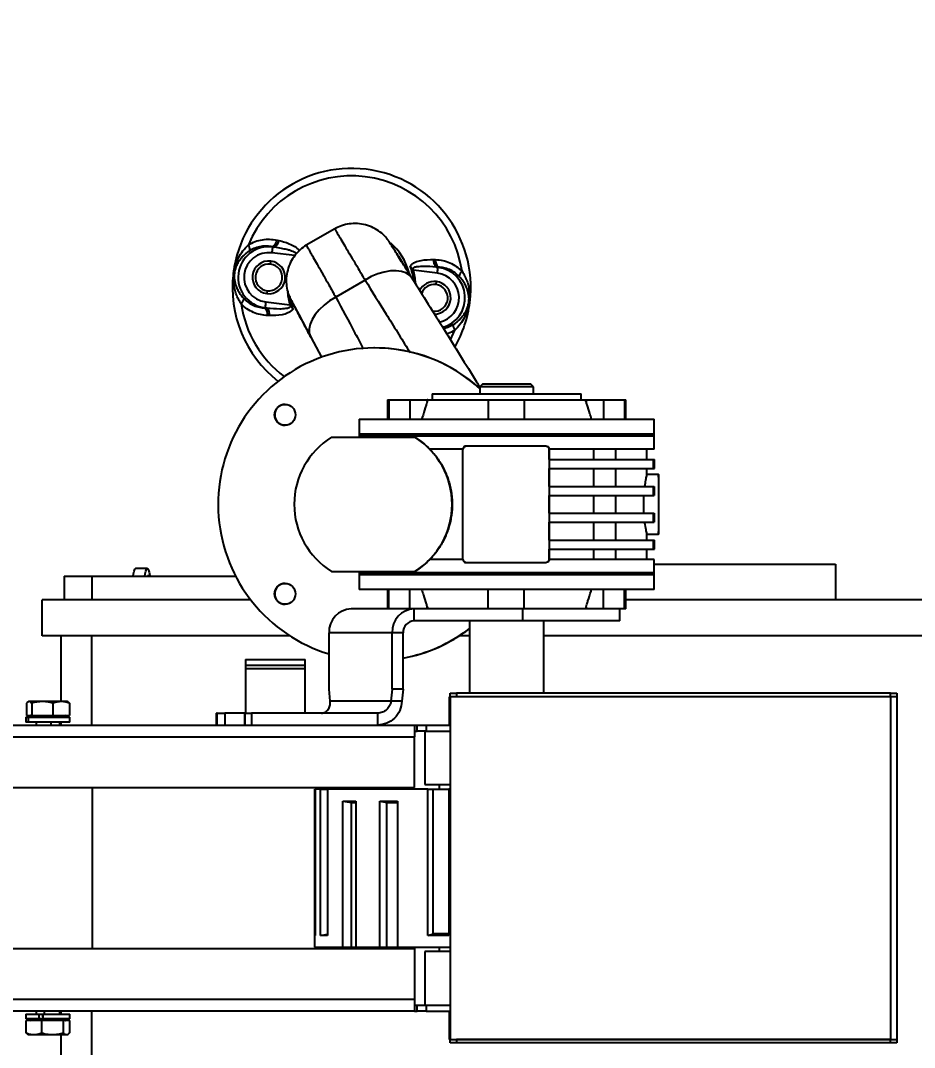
# Model space of a CAD drawing. Header units: millimetres. Extents: x 10 to 584, y 10 to 410.
# Drawn here: x 290.89 to 310.89, y 74.78 to 97.76 of the extents above; entities that cross this region are included whole.
import ezdxf

# ---------------------------------------------------------------- set-up
doc = ezdxf.new("R2010")
doc.units = ezdxf.units.MM
doc.layers.add('2', color=1, linetype='Continuous')
doc.styles.add('SLDTEXTSTYLE0', font='TXT', dxfattribs={"width": 0.7})
doc.dimstyles.new('SLDDIMSTYLE0', dxfattribs={"dimtxt": 3.5, "dimasz": 3.5, "dimexe": 0, "dimexo": 0.0625, "dimgap": 0.875, "dimtad": 1, "dimlfac": 15, "dimrnd": 1e-09, "dimzin": 12, "dimdsep": 46, "dimtxsty": 'SLDTEXTSTYLE0', "dimsah": 1, "dimcen": 0.09, "dimadec": 0, "dimazin": 3, "dimtfac": 1, "dimtofl": 0, "dimtmove": 0, "dimatfit": 3, "dimfxl": 0, "dimfrac": 2, "dimtolj": 1, "dimtzin": 12, "dimarcsym": 0})

# ---------------------------------------------------------------- blocks, each defined once
blk = doc.blocks.new('_D_4')
at = {"layer": '2', "color": 1}
for p, q in [((60.502, 83.127), (60.502, 126.127)), ((360.502, 85.627), (360.502, 126.127)), ((360.502, 125.127), (60.502, 125.127))]:
    blk.add_line(p, q, dxfattribs=at)
for points in [[(60.502, 125.127), (64.002, 124.588), (64.002, 125.665)], [(360.502, 125.127), (357.002, 125.665), (357.002, 124.588)]]:
    blk.add_solid(points, dxfattribs=at)
at = {"layer": '2', "color": 1, "insert": (204.071, 129.638), "char_height": 3.5, "attachment_point": 1, "style": 'SLDTEXTSTYLE0'}
blk.add_mtext('4500', dxfattribs=at)

msp = doc.modelspace()

# ---------------------------------------------------------------- linework, layer by layer
at = {"color": 7, "linetype": 'Continuous', "lineweight": 25}
for p, q in [((297.92074, 93.10186), (297.28158, 92.73092)), ((296.52916, 92.69643), (296.52872, 92.69286)), ((296.52872, 92.69286), (296.57517, 92.68714)), ((296.48151, 92.30967), (296.48966, 92.37583)), ((300.21799, 92.1061), (299.68012, 92.17236)), ((300.18759, 92.24215), (300.23404, 92.23643)), ((300.23448, 92.24), (300.23404, 92.23643)), ((298.59846, 91.95179), (297.94262, 91.57057)), ((296.40816, 91.71417), (296.40001, 91.648)), ((300.18684, 91.85323), (300.19499, 91.9194)), ((296.36051, 91.3274), (296.36095, 91.33097)), ((296.4074, 91.32525), (296.36095, 91.33097)), ((296.37701, 91.46129), (296.91487, 91.39504)), ((297.3816, 90.67665), (297.62286, 90.22461)), ((298.81404, 90.43332), (298.81114, 90.43332)), ((298.81694, 90.43332), (298.81404, 90.43332)), ((301.23516, 89.62665), (301.16849, 89.55999)), ((301.23516, 89.62665), (302.16245, 89.62665)), ((302.16245, 89.62665), (302.30183, 89.62665)), ((302.36849, 89.55999), (302.30183, 89.62665)), ((300.10183, 89.40665), (300.10183, 89.27332)), ((300.10183, 89.40665), (300.58486, 89.40665)), ((300.58486, 89.40665), (303.43516, 89.40665)), ((301.16849, 89.55999), (301.16849, 89.40665)), ((302.2117, 89.55999), (301.16849, 89.55999)), ((302.36849, 89.55999), (302.2117, 89.55999)), ((302.36849, 89.40665), (302.36849, 89.55999)), ((303.43516, 89.27332), (303.43516, 89.40665)), ((299.10183, 89.27332), (299.10183, 88.83998)), ((299.10183, 89.27332), (299.13028, 89.27332)), ((299.13028, 89.27332), (299.13028, 88.83998)), ((299.13028, 89.27332), (299.60011, 89.27332)), ((299.60011, 89.27332), (299.98871, 89.27332)), ((299.98871, 89.23071), (300.00424, 89.27332)), ((299.98871, 89.27332), (299.98871, 89.23071)), ((300.00424, 89.27332), (299.98871, 89.27332)), ((300.00424, 89.27332), (301.35703, 89.27332)), ((301.35703, 89.27332), (301.35703, 88.83998)), ((301.35703, 89.27332), (302.15702, 89.27332)), ((302.15702, 89.27332), (302.15702, 88.83998)), ((302.15702, 89.27332), (302.15906, 89.27332)), ((302.15906, 89.27332), (302.15906, 88.83998)), ((302.15906, 89.27332), (303.53187, 89.27332)), ((303.54741, 89.23071), (303.53187, 89.27332)), ((303.53187, 89.27332), (303.54741, 89.27332)), ((303.54741, 89.27332), (303.54741, 89.23071)), ((303.54741, 89.27332), (303.9334, 89.27332)), ((303.9334, 89.27332), (304.40322, 89.27332)), ((304.40322, 89.27332), (304.40322, 88.83998)), ((304.40322, 89.27332), (304.43516, 89.27332)), ((304.43516, 88.83998), (304.43516, 89.27332)), ((298.46849, 88.83998), (298.46849, 88.50665)), ((298.46849, 88.83998), (299.42491, 88.83998)), ((299.42491, 88.83998), (305.06849, 88.83998)), ((305.06849, 88.50665), (305.06849, 88.83998)), ((298.46849, 88.50665), (298.46849, 88.46665)), ((298.46849, 88.50665), (299.42491, 88.50665)), ((305.06849, 88.50665), (298.46849, 88.50665)), ((299.42491, 88.50665), (305.06849, 88.50665)), ((305.06849, 88.46665), (305.06849, 88.50665)), ((297.8462, 88.43332), (299.71285, 88.43332)), ((298.46849, 88.46665), (298.46849, 88.43332)), ((305.06849, 88.46665), (298.46849, 88.46665)), ((298.46849, 88.46665), (299.42491, 88.46665)), ((299.42491, 88.46665), (305.06849, 88.46665)), ((299.71723, 88.43332), (299.71285, 88.43332)), ((305.06849, 88.16665), (305.06849, 88.46665)), ((300.78811, 88.16665), (300.0478, 88.16665)), ((300.78806, 85.69998), (300.78806, 88.16665)), ((302.65467, 88.23332), (300.85469, 88.23332)), ((302.72142, 88.16665), (302.72137, 88.16665)), ((302.72137, 88.16665), (302.72137, 85.69998)), ((304.09177, 88.16665), (302.72142, 88.16665)), ((302.72218, 87.93332), (302.72218, 88.16665)), ((303.72213, 87.93332), (303.72213, 88.16665)), ((305.06849, 88.16665), (304.09177, 88.16665)), ((304.21016, 87.93332), (304.21016, 88.16665)), ((304.90183, 87.93332), (304.90183, 88.16665)), ((302.72207, 87.93332), (302.72207, 87.73332)), ((302.72207, 87.93332), (305.05729, 87.93332)), ((305.05729, 87.73332), (305.05729, 87.93332)), ((305.05729, 87.93332), (305.07963, 87.93332)), ((305.07963, 87.73332), (305.07963, 87.93332)), ((302.72207, 87.73332), (305.05729, 87.73332)), ((302.72218, 87.33332), (302.72218, 87.73332)), ((303.72213, 87.33332), (303.72213, 87.73332)), ((304.21016, 87.33332), (304.21016, 87.73332)), ((305.16846, 87.59999), (304.90128, 87.59999)), ((304.90183, 87.59939), (304.90183, 87.73332)), ((305.05729, 87.73332), (305.07963, 87.73332)), ((302.72207, 87.33332), (302.72207, 87.13332)), ((302.72207, 87.33332), (305.05729, 87.33332)), ((305.05729, 87.13332), (305.05729, 87.33332)), ((305.05729, 87.33332), (305.06614, 87.33332)), ((302.72207, 87.13332), (305.05729, 87.13332)), ((302.72218, 86.73332), (302.72218, 87.13332)), ((303.72213, 86.73332), (303.72213, 87.13332)), ((304.21016, 86.73332), (304.21016, 87.13332)), ((305.05729, 87.13332), (305.06569, 87.13332)), ((302.72207, 86.73332), (302.72207, 86.53332)), ((302.72207, 86.73332), (305.05729, 86.73332)), ((305.05729, 86.53332), (305.05729, 86.73332)), ((305.05729, 86.73332), (305.06569, 86.73332)), ((302.72207, 86.53332), (305.05729, 86.53332)), ((302.72218, 86.13332), (302.72218, 86.53332)), ((303.72213, 86.13332), (303.72213, 86.53332)), ((304.21016, 86.13332), (304.21016, 86.53332)), ((305.05729, 86.53332), (305.06614, 86.53332)), ((304.9001, 86.26665), (305.16846, 86.26665)), ((304.90183, 86.13332), (304.90183, 86.27387)), ((302.72207, 86.13332), (302.72207, 85.93332)), ((302.72207, 86.13332), (305.05729, 86.13332)), ((305.05729, 85.93332), (305.05729, 86.13332)), ((305.05729, 86.13332), (305.07963, 86.13332)), ((305.07963, 85.93332), (305.07963, 86.13332)), ((302.72207, 85.93332), (305.05729, 85.93332)), ((302.72218, 85.69998), (302.72218, 85.93332)), ((303.72213, 85.69998), (303.72213, 85.93332)), ((304.21016, 85.69998), (304.21016, 85.93332)), ((304.90183, 85.69998), (304.90183, 85.93332)), ((305.05729, 85.93332), (305.07963, 85.93332)), ((293.72707, 85.49808), (293.46403, 85.49808)), ((300.78811, 85.69998), (300.0478, 85.69998)), ((300.85469, 85.63332), (302.65467, 85.63332)), ((302.72137, 85.69998), (302.72142, 85.69998)), ((304.09177, 85.69998), (302.72142, 85.69998)), ((305.06849, 85.69998), (304.09177, 85.69998)), ((305.06849, 85.39998), (305.06849, 85.69998)), ((305.06849, 85.59332), (309.13083, 85.59332)), ((309.13083, 85.59332), (309.13083, 84.79332)), ((291.86326, 85.32665), (291.86326, 84.79332)), ((291.86326, 85.32665), (292.48591, 85.32665)), ((292.48591, 85.32665), (292.48591, 84.79332)), ((292.48591, 85.32665), (295.70173, 85.32665)), ((293.39003, 85.32665), (293.39827, 85.33141)), ((293.40791, 85.33141), (293.39827, 85.33141)), ((293.71883, 85.32665), (293.72707, 85.33141)), ((293.79283, 85.33141), (293.72707, 85.33141)), ((297.8462, 85.43332), (299.71285, 85.43332)), ((298.46849, 85.43332), (298.46849, 85.39998)), ((298.46849, 85.39998), (298.46849, 85.35998)), ((305.06849, 85.39998), (298.46849, 85.39998)), ((298.46849, 85.35998), (298.46849, 85.02665)), ((298.46849, 85.35998), (304.09177, 85.35998)), ((299.42491, 85.35998), (298.46849, 85.35998)), ((305.06849, 85.35998), (299.42491, 85.35998)), ((299.71723, 85.43332), (299.71285, 85.43332)), ((304.09177, 85.35998), (305.06849, 85.35998)), ((305.06849, 85.35998), (305.06849, 85.39998)), ((305.06849, 85.02665), (305.06849, 85.35998)), ((299.42491, 85.02665), (298.46849, 85.02665)), ((299.10183, 85.02665), (299.10183, 84.59332)), ((299.13028, 84.59332), (299.13028, 85.02665)), ((305.06849, 85.02665), (299.42491, 85.02665)), ((301.35703, 84.59332), (301.35703, 85.02665)), ((302.15702, 84.59332), (302.15702, 85.02665)), ((302.15906, 84.59332), (302.15906, 85.02665)), ((304.40322, 84.59332), (304.40322, 85.02665)), ((304.43516, 84.59332), (304.43516, 85.02665)), ((291.37083, 83.99332), (291.37083, 84.79332)), ((296.04162, 84.79332), (291.37083, 84.79332)), ((299.69749, 84.59332), (298.28628, 84.59332)), ((299.69749, 84.32665), (299.69749, 84.59332)), ((301.35703, 84.59332), (299.69749, 84.59332)), ((299.98871, 84.63593), (300.00424, 84.59332)), ((299.98871, 84.59332), (299.98871, 84.63593)), ((302.15702, 84.59332), (301.35703, 84.59332)), ((302.13254, 84.32665), (302.13254, 84.59332)), ((302.1576, 84.59332), (302.15702, 84.59332)), ((304.26828, 84.59332), (302.15906, 84.59332)), ((303.54741, 84.63593), (303.53187, 84.59332)), ((303.54741, 84.59332), (303.54741, 84.63593)), ((304.40322, 84.59332), (304.26828, 84.59332)), ((304.30183, 84.32665), (304.30183, 84.59332)), ((304.43516, 84.59332), (304.40322, 84.59332)), ((360.09062, 84.79332), (304.43516, 84.79332)), ((302.13254, 84.32665), (299.69749, 84.32665)), ((300.93516, 84.32665), (300.93516, 82.70665)), ((304.30183, 84.32665), (302.13254, 84.32665)), ((302.60183, 82.70665), (302.60183, 84.32665)), ((296.91211, 83.99332), (291.37083, 83.99332)), ((291.79247, 83.99332), (291.79247, 82.51999)), ((297.79266, 82.79329), (297.79266, 84.05998)), ((299.20387, 84.05998), (297.79266, 84.05998)), ((299.20387, 82.79329), (299.20387, 84.05998)), ((299.45068, 84.05998), (299.20387, 84.05998)), ((299.45068, 82.79329), (299.45068, 84.05998)), ((300.93516, 83.99332), (300.71598, 83.99332)), ((360.09062, 83.99332), (302.60183, 83.99332)), ((295.92516, 83.45998), (295.92516, 83.25998)), ((295.92516, 83.45998), (297.25849, 83.45998)), ((297.25849, 83.25998), (297.25849, 83.45998)), ((295.92516, 83.32665), (295.92516, 82.25999)), ((295.92759, 83.32665), (295.92516, 83.32665)), ((295.92516, 83.25998), (297.25849, 83.25998)), ((297.25849, 83.32665), (295.92759, 83.32665)), ((297.25849, 82.25999), (297.25849, 83.32665)), ((297.81782, 82.52665), (297.79266, 82.79329)), ((299.20387, 82.79329), (299.17871, 82.52665)), ((299.45068, 82.79329), (299.20387, 82.79329)), ((299.45068, 82.79329), (299.42552, 82.52665)), ((291.06849, 82.51999), (291.05618, 82.51288)), ((291.08046, 82.51999), (291.06849, 82.51999)), ((291.37875, 82.51999), (291.08046, 82.51999)), ((291.60298, 82.51999), (291.37875, 82.51999)), ((291.60298, 82.51999), (291.61863, 82.48128)), ((291.80011, 82.51999), (291.60298, 82.51999)), ((291.93516, 82.51999), (291.80011, 82.51999)), ((291.94747, 82.51288), (291.93516, 82.51999)), ((299.17871, 82.52665), (297.81782, 82.52665)), ((299.42552, 82.52665), (299.17871, 82.52665)), ((300.4893, 81.99332), (300.4893, 82.62665)), ((300.4893, 82.62665), (300.50183, 82.62665)), ((300.50183, 82.62665), (300.50183, 82.70665)), ((300.50183, 82.70665), (300.64849, 82.70665)), ((300.50183, 82.62665), (300.50183, 74.95998)), ((310.35516, 82.62665), (300.50183, 82.62665)), ((300.64849, 82.70665), (300.64849, 82.62665)), ((310.35516, 82.70665), (300.64849, 82.70665)), ((310.35516, 82.62665), (300.64849, 82.62665)), ((310.35516, 82.62665), (310.35516, 82.70665)), ((310.35516, 82.70665), (310.50182, 82.70665)), ((310.50182, 82.62665), (310.35516, 82.62665)), ((310.35516, 82.62665), (310.35516, 74.95998)), ((310.50182, 82.70665), (310.50182, 82.62665)), ((310.50182, 82.62665), (310.50182, 74.95998)), ((291.02206, 82.48128), (291.02206, 82.20665)), ((291.13887, 82.48128), (291.13887, 82.20665)), ((291.61863, 82.20665), (291.61863, 82.48128)), ((291.98159, 82.48128), (291.98159, 82.20665)), ((291.00849, 82.16665), (291.00849, 82.05998)), ((291.00849, 82.16665), (291.07016, 82.16665)), ((291.07016, 82.05998), (291.00849, 82.05998)), ((291.02206, 82.20665), (291.13887, 82.20665)), ((291.07016, 82.16665), (291.99516, 82.16665)), ((291.07016, 82.05998), (291.07016, 82.16665)), ((291.99516, 82.05998), (291.07016, 82.05998)), ((291.11416, 82.18665), (291.11416, 82.17332)), ((291.59232, 82.18665), (291.12487, 82.18665)), ((291.59232, 82.17332), (291.12487, 82.17332)), ((291.13887, 82.20665), (291.61863, 82.20665)), ((291.23516, 82.05998), (291.23516, 81.99332)), ((291.59232, 82.18665), (291.59232, 82.17332)), ((291.61863, 82.20665), (291.98159, 82.20665)), ((291.76849, 81.99332), (291.76849, 82.05998)), ((291.79247, 82.05998), (291.79247, 81.99332)), ((291.88949, 82.17332), (291.88949, 82.18665)), ((291.99516, 82.05998), (291.99516, 82.16665)), ((295.26805, 82.25999), (295.26805, 81.99332)), ((295.26805, 82.25999), (295.27798, 82.25999)), ((295.27798, 82.25999), (295.27798, 81.99332)), ((295.28901, 82.25999), (295.27798, 82.25999)), ((295.28901, 81.99332), (295.28901, 82.25999)), ((295.28901, 82.25999), (295.46291, 82.25999)), ((295.46291, 82.25999), (295.46291, 81.99332)), ((295.89756, 82.25999), (295.46291, 82.25999)), ((295.89756, 82.25999), (295.89756, 81.99332)), ((295.89756, 82.25999), (295.90749, 82.25999)), ((295.90749, 82.25999), (295.90749, 81.99332)), ((295.91853, 82.25999), (295.90749, 82.25999)), ((295.91853, 81.99332), (295.91853, 82.25999)), ((295.91853, 82.25999), (296.06109, 82.25999)), ((296.06109, 82.25999), (296.06109, 81.99332)), ((298.88159, 82.25999), (296.06109, 82.25999)), ((298.88159, 81.99332), (298.88159, 82.25999)), ((285.83516, 81.99332), (299.70183, 81.99332)), ((299.70183, 81.99332), (299.70183, 81.72665)), ((299.70183, 81.99332), (299.76849, 81.99332)), ((299.70183, 81.85998), (299.76849, 81.85998)), ((299.76849, 81.85998), (299.76849, 81.99332)), ((299.76849, 81.99332), (299.96849, 81.99332)), ((299.96849, 81.85998), (299.76849, 81.85998)), ((299.93516, 81.85998), (299.93516, 80.65998)), ((299.96849, 81.99332), (299.96849, 81.85998)), ((299.96849, 81.99332), (300.50183, 81.99332)), ((299.96849, 81.85998), (300.50183, 81.85998)), ((285.83516, 81.72665), (299.70183, 81.72665)), ((299.70183, 80.59332), (299.70183, 81.72665)), ((285.83516, 80.59332), (299.70183, 80.59332)), ((292.50183, 76.99332), (292.50183, 80.59332)), ((297.47362, 77.28876), (297.47362, 80.55999)), ((297.47362, 80.55999), (297.47868, 80.55999)), ((297.47868, 80.55999), (297.47868, 77.28795)), ((297.60254, 80.55999), (297.47868, 80.55999)), ((297.60254, 77.28795), (297.60254, 80.55999)), ((297.60254, 80.55999), (297.75646, 80.55999)), ((297.75646, 80.55999), (297.75646, 77.28795)), ((300.00394, 80.55999), (297.75646, 80.55999)), ((299.93516, 80.65998), (300.50183, 80.65998)), ((300.00394, 77.28795), (300.00394, 80.55999)), ((300.00394, 80.55999), (300.12367, 80.55999)), ((300.12367, 77.31963), (300.12367, 80.55999)), ((300.12367, 80.55999), (300.47661, 80.55999)), ((300.25735, 80.65998), (300.25735, 80.55999)), ((300.47661, 80.55999), (300.47661, 77.28795)), ((300.49247, 80.55999), (300.47661, 80.55999)), ((298.10162, 80.29332), (298.39072, 80.29332)), ((298.10162, 77.02665), (298.10162, 80.29332)), ((298.10162, 80.29332), (298.29387, 80.26164)), ((298.29387, 80.26164), (298.39072, 80.26164)), ((298.29387, 77.02665), (298.29387, 80.26164)), ((298.39072, 80.29332), (298.39072, 77.02665)), ((298.92652, 80.29332), (299.32511, 80.29332)), ((298.92652, 77.02665), (298.92652, 80.29332)), ((298.92652, 80.29332), (299.08976, 80.26164)), ((299.08976, 80.26164), (299.32511, 80.26164)), ((299.08976, 77.02665), (299.08976, 80.26164)), ((299.32511, 80.29332), (299.32511, 77.02665)), ((297.47868, 77.28956), (297.46849, 77.28795)), ((297.46849, 77.28795), (297.46849, 77.02665)), ((297.47868, 77.28795), (297.46849, 77.28795)), ((297.60254, 77.28795), (297.75646, 77.31183)), ((297.75646, 77.28795), (297.60254, 77.28795)), ((300.00394, 77.28795), (300.12367, 77.31963)), ((300.47661, 77.28795), (300.00394, 77.28795)), ((300.47661, 77.31963), (300.12367, 77.31963)), ((285.83516, 76.99332), (299.70183, 76.99332)), ((297.46849, 77.02665), (298.10162, 77.02665)), ((298.10162, 77.02665), (298.29387, 77.02665)), ((298.29387, 77.02665), (298.39072, 77.02665)), ((298.39072, 77.02665), (298.92652, 77.02665)), ((298.92652, 77.02665), (299.08976, 77.02665)), ((299.05341, 77.02665), (299.06643, 77.02665)), ((299.08976, 77.02665), (299.32511, 77.02665)), ((299.32511, 77.02665), (300.50183, 77.02665)), ((299.70183, 76.99332), (299.70183, 75.85998)), ((300.25735, 77.02665), (300.25735, 76.92665)), ((299.93516, 76.92665), (299.93516, 75.72665)), ((300.50183, 76.92665), (299.93516, 76.92665)), ((285.83516, 75.85998), (299.70183, 75.85998)), ((299.70183, 75.85998), (299.70183, 75.59332)), ((299.70183, 75.72665), (299.76849, 75.72665)), ((299.76849, 75.59332), (299.76849, 75.72665)), ((299.76849, 75.72665), (299.96849, 75.72665)), ((299.96849, 75.72665), (299.96849, 75.59332)), ((299.96849, 75.72665), (300.50183, 75.72665)), ((299.70183, 75.59332), (285.83516, 75.59332)), ((291.00849, 75.52665), (291.00849, 75.41998)), ((291.00849, 75.52665), (291.30755, 75.52665)), ((291.30755, 75.41998), (291.00849, 75.41998)), ((291.0154, 75.10535), (291.0154, 75.37998)), ((291.3602, 75.37998), (291.0154, 75.37998)), ((291.11416, 75.41332), (291.11416, 75.39998)), ((291.23516, 75.59332), (291.23516, 75.52665)), ((291.30755, 75.41998), (291.30755, 75.52665)), ((291.30755, 75.52665), (291.36735, 75.52665)), ((291.34286, 75.41998), (291.30755, 75.41998)), ((291.34286, 75.41998), (291.39399, 75.41998)), ((291.3602, 75.37998), (291.3602, 75.10535)), ((291.84663, 75.37998), (291.3602, 75.37998)), ((291.3779, 75.49332), (291.3779, 75.45332)), ((291.3886, 75.52665), (291.3886, 75.41998)), ((291.3886, 75.52665), (291.99516, 75.52665)), ((291.99516, 75.41998), (291.3886, 75.41998)), ((291.3921, 75.41332), (291.87364, 75.41332)), ((291.3921, 75.39998), (291.3921, 75.41332)), ((291.3921, 75.39998), (291.87364, 75.39998)), ((291.76849, 75.52665), (291.76849, 75.59332)), ((291.79247, 75.59332), (291.79247, 75.52665)), ((291.84663, 75.10535), (291.84663, 75.37998)), ((291.98825, 75.37998), (291.84663, 75.37998)), ((291.88949, 75.39998), (291.88949, 75.41332)), ((291.98825, 75.10535), (291.98825, 75.37998)), ((291.99516, 75.41998), (291.99516, 75.52665)), ((299.70183, 75.59332), (299.76849, 75.59332)), ((299.96849, 75.59332), (299.76849, 75.59332)), ((299.96849, 75.59332), (300.50183, 75.59332)), ((300.4893, 74.95998), (300.4893, 75.59332)), ((291.05002, 75.07732), (291.06849, 75.06665)), ((291.06849, 75.06665), (291.1878, 75.06665)), ((291.1878, 75.06665), (291.37918, 75.06665)), ((291.37918, 75.06665), (291.3602, 75.10535)), ((291.37918, 75.06665), (291.60341, 75.06665)), ((291.60341, 75.06665), (291.91744, 75.06665)), ((291.79247, 75.06665), (291.79247, 73.59332)), ((291.91744, 75.06665), (291.93516, 75.06665)), ((291.93516, 75.06665), (291.95363, 75.07732)), ((300.50183, 74.95998), (300.4893, 74.95998)), ((300.50183, 74.87999), (300.50183, 74.95998)), ((300.50183, 74.95998), (310.35516, 74.95998)), ((300.64849, 74.95998), (300.64849, 74.87999)), ((310.35516, 74.95998), (300.64849, 74.95998)), ((310.35516, 74.87999), (310.35516, 74.95998)), ((310.35516, 74.95998), (310.50182, 74.95998)), ((310.50182, 74.95998), (310.50182, 74.87999)), ((300.64849, 74.87999), (300.50183, 74.87999)), ((310.35516, 74.87999), (300.64849, 74.87999)), ((310.50182, 74.87999), (310.35516, 74.87999))]:
    msp.add_line(p, q, dxfattribs=at)
at = {"color": 59, "linetype": 'Continuous', "lineweight": 25}
for p, q in [((299.16324, 92.78869), (299.13777, 92.81009)), ((297.02581, 92.49933), (296.51266, 92.56254)), ((300.50856, 90.61765), (300.6074, 90.82828)), ((299.60011, 89.27332), (299.60011, 88.83998)), ((303.9334, 89.27332), (303.9334, 88.83998)), ((299.60011, 84.59332), (299.60011, 85.02665)), ((303.9334, 84.59332), (303.9334, 85.02665)), ((292.47495, 83.99332), (292.47495, 81.99332)), ((291.12487, 82.18665), (291.11416, 82.18665)), ((291.12487, 82.17332), (291.11416, 82.17332)), ((291.56407, 82.05998), (291.56407, 81.99332)), ((291.88949, 82.18665), (291.59232, 82.18665)), ((291.88949, 82.17332), (291.59232, 82.17332)), ((291.11416, 75.41332), (291.3921, 75.41332)), ((291.11416, 75.39998), (291.3921, 75.39998)), ((291.37545, 75.44665), (291.3886, 75.44665)), ((291.42635, 75.52665), (291.42635, 75.59332)), ((291.87364, 75.41332), (291.88949, 75.41332)), ((291.87364, 75.39998), (291.88949, 75.39998)), ((292.47495, 75.59332), (292.47495, 73.59332))]:
    msp.add_line(p, q, dxfattribs=at)
at = {"color": 7, "linetype": 'Continuous', "lineweight": 25, "flags": 128}
for points in [[(296.52872, 92.69286), (296.52798, 92.68689), (296.52678, 92.67715), (296.52515, 92.66392), (296.52314, 92.64761), (296.52081, 92.62871), (296.51824, 92.6078), (296.51549, 92.58552), (296.51266, 92.56254)], [(299.65316, 91.99062), (299.59382, 92.05972), (299.51274, 92.11214), (299.41232, 92.14632), (299.29555, 92.16124), (299.16587, 92.15647), (299.02715, 92.13214), (298.8835, 92.08897), (298.73918, 92.02826), (298.59846, 91.95179)], [(300.21799, 92.1061), (300.22082, 92.12908), (300.22357, 92.15136), (300.22614, 92.17227), (300.22847, 92.19117), (300.23048, 92.20748), (300.23211, 92.22071), (300.23331, 92.23046), (300.23404, 92.23643)], [(297.94262, 91.57057), (297.80604, 91.48694), (297.68129, 91.39231), (297.57208, 91.28949), (297.48165, 91.18153), (297.41267, 91.07162), (297.3672, 90.96303), (297.34658, 90.85899), (297.35143, 90.76258), (297.3816, 90.67665)], [(296.37701, 91.46129), (296.37418, 91.43831), (296.37143, 91.41603), (296.36886, 91.39512), (296.36653, 91.37623), (296.36452, 91.35992), (296.36289, 91.34669), (296.36169, 91.33694), (296.36095, 91.33097)], [(305.16556, 86.93332), (305.16561, 86.80715), (305.16577, 86.68554), (305.16602, 86.57289), (305.16636, 86.47326), (305.16678, 86.39027), (305.16725, 86.3269), (305.16778, 86.28545), (305.16832, 86.2674), (305.16887, 86.27344), (305.16941, 86.30332), (305.16991, 86.35597), (305.17036, 86.42949), (305.17074, 86.52121), (305.17104, 86.62783), (305.17124, 86.7455), (305.17135, 86.86995), (305.17135, 86.99669), (305.17124, 87.12114), (305.17104, 87.2388), (305.17074, 87.34542), (305.17036, 87.43715), (305.16991, 87.51067), (305.16941, 87.56332), (305.16887, 87.5932), (305.16832, 87.59923), (305.16778, 87.58119), (305.16725, 87.53974), (305.16678, 87.47637), (305.16636, 87.39337), (305.16602, 87.29375), (305.16577, 87.18109), (305.16561, 87.05949), (305.16556, 86.93332)], [(293.4073, 85.32665), (293.41517, 85.37994), (293.42843, 85.44002), (293.44361, 85.47987), (293.45989, 85.49734), (293.46403, 85.49808)], [(293.67035, 85.32665), (293.67821, 85.37994), (293.69147, 85.44002), (293.70665, 85.47987), (293.72293, 85.49734), (293.73944, 85.49149), (293.75527, 85.46263), (293.76959, 85.41233), (293.78161, 85.34328), (293.7838, 85.32665)], [(293.78459, 85.32665), (293.79611, 85.33066), (293.80107, 85.32665)]]:
    msp.add_lwpolyline(points, dxfattribs=at)
at = {"color": 7, "linetype": 'Continuous', "lineweight": 25}
for centre in [(296.8077, 88.93679), (296.8077, 84.92985)]:
    msp.add_circle(centre, 0.23333, dxfattribs=at)
for centre, radius, start, end in [((298.2975, 91.7837), 2.66667, 352.977451, 172.977451), ((298.2975, 91.7837), 2.49969, 8.425948, 157.528954), ((296.4171, 92.87304), 0.20916, 302.39526, 352.734788), ((296.44484, 92.01192), 0.68609, 82.977451, 262.977451), ((295.81201, 92.62166), 0.21126, 356.955339, 33.780385), ((296.46313, 92.86332), 0.20878, 302.453627, 352.67735), ((296.44484, 92.01192), 0.55479, 82.977451, 262.977451), ((300.33903, 92.38587), 0.20878, 173.277661, 223.501432), ((300.38605, 92.38413), 0.20916, 173.221128, 223.560145), ((296.44484, 92.01192), 0.36667, 82.977451, 262.977451), ((296.44484, 92.01192), 0.3, 82.977451, 262.977451), ((296.44484, 92.01192), 0.36667, 262.977451, 82.977451), ((296.44484, 92.01192), 0.3, 262.977451, 82.977451), ((298.2975, 91.7837), 1.39907, 6.473943, 20.215446), ((298.2975, 91.7837), 2.66667, 172.977451, 231.851195), ((295.24514, 88.7932), 3.34124, 82.913486, 83.025945), ((300.91204, 91.99342), 0.21125, 132.174057, 169.000405), ((300.15016, 91.55548), 0.36667, 82.977451, 154.067259), ((300.15016, 91.55548), 0.3, 82.977451, 162.658384), ((300.15016, 91.55548), 0.3, 262.977451, 82.977451), ((300.15016, 91.55548), 0.36667, 269.913236, 82.977451), ((295.68296, 91.57397), 0.21125, 312.173597, 349.000865), ((298.2975, 91.7837), 1.39907, 188.284734, 200.215446), ((296.20897, 91.18327), 0.20914, 353.218721, 43.562552), ((296.25596, 91.18153), 0.20878, 353.277473, 43.500809), ((298.2975, 91.7837), 2.66667, 330.226598, 352.977451), ((300.76864, 90.05425), 1.41436, 82.871348, 83.136999), ((300.78299, 90.94574), 0.21126, 176.955447, 213.780277), ((298.81114, 86.93331), 3.49999, 47.659899, 253.082451), ((298.81405, 86.93339), 3.49993, 47.723236, 90.000071), ((298.81695, 86.93338), 3.49993, 47.787408, 90.000069), ((296.81059, 88.93679), 0.23333, 90.00035, 269.99965), ((298.77955, 86.93332), 1.76668, 121.891228, 238.108772), ((298.7795, 86.93332), 1.76667, 301.89118, 58.10882), ((300.85473, 88.16665), 0.06667, 115.36812, 179.999505), ((300.85472, 88.16663), 0.06669, 90.001623, 115.357152), ((302.6547, 88.16665), 0.06667, 0.002105, 64.631619), ((411.16365, 86.99723), 106.09804, 179.818501, 179.9265074), ((411.16365, 86.86941), 106.09804, 180.0734926, 180.181499), ((300.85473, 85.69999), 0.06667, 180.000495, 244.63188), ((300.85471, 85.69994), 0.06662, 244.629259, 270.011966), ((302.6547, 85.69999), 0.06667, 295.368381, 359.997895), ((296.81059, 84.92985), 0.23333, 90.00033, 269.99967), ((298.30694, 84.0791), 0.51463, 92.300425, 182.12899), ((299.71814, 84.0791), 0.51463, 92.300425, 182.12899), ((299.70781, 84.06955), 0.25731, 92.299384, 182.130146), ((298.81114, 86.93326), 3.49994, 280.528632, 307.363669), ((298.81409, 86.93316), 3.49983, 280.479962, 307.304432), ((298.81406, 86.93321), 3.49989, 280.48018, 307.304214), ((298.81696, 86.93323), 3.49991, 280.431964, 307.244432), ((291.09416, 82.18665), 0.02, 0, 90), ((291.10514, 82.18693), 0.01973, 359.207685, 89.189347), ((291.12083, 82.17332), 0.00667, 180, 270), ((291.13145, 82.17323), 0.00658, 179.22143, 269.164224), ((291.88283, 82.17332), 0.00667, 270, 0), ((291.90949, 82.18665), 0.02, 90, 180), ((291.09416, 75.39998), 0.02, 270, 0), ((291.12083, 75.41332), 0.00667, 90, 180), ((291.86711, 75.41345), 0.00653, 358.811457, 88.821988), ((291.89324, 75.39958), 0.0196, 178.82846, 268.782232), ((291.88283, 75.41332), 0.00667, 0, 90), ((291.90949, 75.39998), 0.02, 180, 270)]:
    msp.add_arc(centre, radius, start, end, dxfattribs=at)
at = {"color": 59, "linetype": 'Continuous', "lineweight": 25}
for centre, radius, start, end in [((298.2975, 91.7837), 1.32647, 15.331199, 48.64739), ((298.2975, 91.7837), 1.43621, 3.775902, 15.700938), ((300.15016, 91.55548), 0.68609, 285.370879, 82.977451), ((300.15016, 91.55548), 0.55479, 281.342694, 82.977451), ((298.2975, 91.7837), 1.43621, 184.122751, 195.700938), ((298.2975, 91.7837), 2.49969, 188.425948, 232.889659)]:
    msp.add_arc(centre, radius, start, end, dxfattribs=at)
at = {"color": 7, "linetype": 'Continuous', "lineweight": 25}
for points, knots in [([(299.11446, 92.84225), (299.09825, 92.86496), (299.0483, 92.93494), (298.93695, 93.03212), (298.784, 93.12814), (298.61047, 93.19256), (298.42752, 93.22202), (298.24576, 93.21456), (298.07375, 93.17603), (297.97084, 93.12614), (297.92074, 93.10186)], [0, 0, 0, 0, 0.06269736, 0.19320303, 0.32898288, 0.46770095, 0.60669767, 0.74327829, 0.87502067, 1, 1, 1, 1]), ([(297.92074, 93.10186), (297.92262, 93.09785), (297.92638, 93.08986), (297.96174, 93.02847), (298.01802, 92.93228), (298.09587, 92.80019), (298.19331, 92.63539), (298.30975, 92.43879), (298.44399, 92.21233), (298.54676, 92.039), (298.59846, 91.95179)], [0, 0, 0, 0, 0.12591055, 0.25145558, 0.37664781, 0.50148551, 0.62377912, 0.74762902, 0.87303198, 1, 1, 1, 1]), ([(295.9876, 92.73912), (296.03748, 92.76596), (296.13735, 92.81969), (296.29999, 92.85983), (296.46472, 92.87253), (296.57124, 92.85525), (296.62458, 92.84659)], [0, 0, 0, 0, 0.25028147, 0.50110275, 0.7501974, 1, 1, 1, 1]), ([(296.62458, 92.84659), (296.6331, 92.84475), (296.6483, 92.84145), (296.66352, 92.83816), (296.67021, 92.83671)], [0, 0, 0, 0, 0.56001366, 1, 1, 1, 1]), ([(299.6324, 92.0176), (299.59398, 92.0793), (299.51713, 92.20269), (299.41581, 92.36536), (299.32669, 92.50845), (299.25201, 92.62834), (299.19256, 92.72378), (299.14972, 92.79254), (299.12254, 92.83616), (299.11909, 92.84167), (299.11736, 92.84443)], [0, 0, 0, 0, 0.12498197, 0.24995857, 0.37494249, 0.49993194, 0.62492755, 0.74993542, 0.87495508, 1, 1, 1, 1]), ([(295.65735, 92.10892), (295.66211, 92.13965), (295.67165, 92.20117), (295.69663, 92.28692), (295.72846, 92.37136), (295.7802, 92.47906), (295.86106, 92.60829), (295.94545, 92.69554), (295.9876, 92.73912)], [0, 0, 0, 0, 0.12526946, 0.25085959, 0.36593294, 0.50021327, 0.75035819, 1, 1, 1, 1]), ([(296.52916, 92.69643), (296.48732, 92.7035), (296.40376, 92.71763), (296.27198, 92.70768), (296.1422, 92.67522), (296.06193, 92.63161), (296.02297, 92.61044)], [0, 0, 0, 0, 0.24981662, 0.49894149, 0.75677745, 1, 1, 1, 1]), ([(296.57517, 92.68714), (296.56658, 92.68888), (296.55124, 92.69197), (296.5359, 92.69507), (296.52916, 92.69643)], [0, 0, 0, 0, 0.55998596, 1, 1, 1, 1]), ([(297.28158, 92.73092), (297.23572, 92.69953), (297.14154, 92.63507), (297.02295, 92.5052), (296.92642, 92.35161), (296.86116, 92.17879), (296.83071, 91.99685), (296.83764, 91.81701), (296.86617, 91.67253), (296.9017, 91.59456), (296.91323, 91.56925)], [0, 0, 0, 0, 0.125125027, 0.256950965, 0.393558043, 0.532526992, 0.671184924, 0.806892113, 0.937324528, 1, 1, 1, 1]), ([(297.28158, 92.73092), (297.28293, 92.72928), (297.28565, 92.72597), (297.30329, 92.69655), (297.33415, 92.64366), (297.3841, 92.55668), (297.45739, 92.42806), (297.54898, 92.26662), (297.65875, 92.07276), (297.78875, 91.8428), (297.89015, 91.66341), (297.94262, 91.57057)], [0, 0, 0, 0, 0.08708442, 0.17467389, 0.26243864, 0.38148683, 0.50210336, 0.62027682, 0.74175261, 0.86634354, 1, 1, 1, 1]), ([(299.16313, 92.77758), (299.16545, 92.77385), (299.16993, 92.76666), (299.20434, 92.7114), (299.25479, 92.63038), (299.32323, 92.52047), (299.4111, 92.37935), (299.52021, 92.20414), (299.60797, 92.0632), (299.65316, 91.99062)], [0, 0, 0, 0, 0.15094518, 0.2913341, 0.42570477, 0.55818683, 0.69885777, 0.84491367, 1, 1, 1, 1]), ([(296.02297, 92.61044), (296.006, 92.59943), (295.97067, 92.57652), (295.92163, 92.53756), (295.87557, 92.49516), (295.8331, 92.44938), (295.79719, 92.40399), (295.767, 92.35934), (295.7413, 92.3154), (295.7198, 92.27163), (295.70284, 92.22934), (295.68584, 92.17745), (295.67414, 92.12241), (295.66939, 92.06504), (295.66922, 92.00869), (295.67658, 91.94126), (295.69402, 91.86565), (295.72186, 91.78475), (295.76323, 91.69939), (295.81957, 91.61194), (295.86715, 91.55931), (295.89033, 91.53367)], [0, 0, 0, 0, 0.04695911, 0.097752733, 0.148365121, 0.19742101, 0.249578809, 0.290089278, 0.329479136, 0.373837996, 0.407589134, 0.436747199, 0.499584406, 0.529931661, 0.562488722, 0.625260116, 0.687752571, 0.750197375, 0.834830537, 0.91955549, 1, 1, 1, 1]), ([(299.61039, 92.26715), (299.62411, 92.28336), (299.65502, 92.31987), (299.73879, 92.36311), (299.89761, 92.40824), (300.03812, 92.40948), (300.13169, 92.41031)], [0, 0, 0, 0, 0.11164053, 0.25153739, 0.50153627, 1, 1, 1, 1]), ([(300.13169, 92.41031), (300.1404, 92.41003), (300.15596, 92.40954), (300.17151, 92.40904), (300.17835, 92.40882)], [0, 0, 0, 0, 0.55998886, 1, 1, 1, 1]), ([(300.17835, 92.40882), (300.23246, 92.40424), (300.34028, 92.39511), (300.49713, 92.3426), (300.64486, 92.26418), (300.72846, 92.18802), (300.77021, 92.14998)], [0, 0, 0, 0, 0.25100401, 0.50027686, 0.75044561, 1, 1, 1, 1]), ([(299.66989, 92.18112), (299.65719, 92.19344), (299.63171, 92.21816), (299.61751, 92.25078), (299.61039, 92.26715)], [0, 0, 0, 0, 0.49810128, 1, 1, 1, 1]), ([(300.18759, 92.24215), (300.09408, 92.24926), (299.95381, 92.25992), (299.79053, 92.25316), (299.71393, 92.23935), (299.68328, 92.22491), (299.67309, 92.21653), (299.66806, 92.21021), (299.66515, 92.20334), (299.66453, 92.19603), (299.66608, 92.18839), (299.66857, 92.18363), (299.66989, 92.18112)], [0, 0, 0, 0, 0.50001536, 0.7500876, 0.87492413, 0.9157378, 0.93211125, 0.94638002, 0.95929329, 0.97184822, 0.98510964, 1, 1, 1, 1]), ([(299.68012, 92.17236), (299.67822, 92.174), (299.67481, 92.17692), (299.67139, 92.17984), (299.66989, 92.18112)], [0, 0, 0, 0, 0.55982558, 1, 1, 1, 1]), ([(300.23448, 92.24), (300.22573, 92.2404), (300.21011, 92.24111), (300.19447, 92.24183), (300.18759, 92.24215)], [0, 0, 0, 0, 0.56000347, 1, 1, 1, 1]), ([(300.70467, 92.03373), (300.6721, 92.06365), (300.605, 92.12528), (300.48722, 92.18827), (300.36171, 92.23006), (300.27699, 92.23668), (300.23448, 92.24)], [0, 0, 0, 0, 0.24258699, 0.49971052, 0.74900885, 1, 1, 1, 1]), ([(295.82479, 91.41742), (295.80423, 91.4517), (295.76231, 91.52159), (295.71556, 91.63243), (295.68246, 91.73983), (295.66269, 91.83696), (295.65225, 91.92666), (295.64884, 92.01595), (295.65451, 92.07793), (295.65735, 92.10892)], [0, 0, 0, 0, 0.16448868, 0.33538389, 0.49948301, 0.63401488, 0.74929837, 0.87466333, 1, 1, 1, 1]), ([(299.65316, 91.99062), (299.77212, 91.79958), (300.00632, 91.42347), (300.36528, 90.84701), (300.72747, 90.26535), (300.99576, 89.83449), (301.1445, 89.59563), (301.16849, 89.55709)], [0, 0, 0, 0, 0.24371876, 0.47982517, 0.71744232, 0.95441278, 1, 1, 1, 1]), ([(300.57203, 90.95696), (300.589, 90.96796), (300.62433, 90.99087), (300.67337, 91.02984), (300.71942, 91.07224), (300.7619, 91.11802), (300.7978, 91.16341), (300.828, 91.20805), (300.8537, 91.25199), (300.87519, 91.29577), (300.89216, 91.33805), (300.90916, 91.38994), (300.92086, 91.44499), (300.92561, 91.50235), (300.92578, 91.55871), (300.91842, 91.62614), (300.90098, 91.70175), (300.87313, 91.78265), (300.83176, 91.86801), (300.77543, 91.95546), (300.72785, 92.00809), (300.70467, 92.03373)], [0, 0, 0, 0, 0.04695756, 0.09775114, 0.14836528, 0.19741922, 0.24957901, 0.29008731, 0.32947713, 0.37383596, 0.40758707, 0.43674511, 0.49958508, 0.52992943, 0.5624893, 0.62526065, 0.68775306, 0.75019536, 0.83482846, 0.91955555, 1, 1, 1, 1]), ([(300.77021, 92.14998), (300.79077, 92.1157), (300.83269, 92.0458), (300.87944, 91.93497), (300.91254, 91.82757), (300.93231, 91.73044), (300.94275, 91.64074), (300.94616, 91.55145), (300.94049, 91.48946), (300.93765, 91.45847)], [0, 0, 0, 0, 0.1644924, 0.33538678, 0.49948016, 0.63401137, 0.74929429, 0.87465863, 1, 1, 1, 1]), ([(295.89033, 91.53367), (295.9229, 91.50375), (295.99, 91.44212), (296.10778, 91.37913), (296.23329, 91.33734), (296.31801, 91.33072), (296.36051, 91.3274)], [0, 0, 0, 0, 0.24259071, 0.49971071, 0.74900859, 1, 1, 1, 1]), ([(296.90991, 91.56784), (296.91143, 91.56497), (296.91447, 91.55924), (296.93866, 91.5139), (296.97681, 91.44239), (297.02976, 91.34315), (297.09627, 91.21848), (297.17566, 91.0697), (297.26592, 90.90056), (297.33439, 90.77225), (297.36862, 90.7081)], [0, 0, 0, 0, 0.12503552, 0.25004786, 0.37505066, 0.500046, 0.62503527, 0.75002385, 0.87500815, 1, 1, 1, 1]), ([(296.94481, 91.49502), (296.94689, 91.49113), (296.95089, 91.48363), (296.98165, 91.426), (297.02672, 91.34156), (297.08778, 91.22715), (297.1661, 91.08042), (297.26325, 90.89838), (297.34137, 90.75203), (297.3816, 90.67665)], [0, 0, 0, 0, 0.151158277, 0.291749713, 0.426239236, 0.558708334, 0.699243747, 0.845106851, 1, 1, 1, 1]), ([(296.41664, 91.15857), (296.36254, 91.16316), (296.25471, 91.17229), (296.09787, 91.2248), (295.95013, 91.30321), (295.86654, 91.37938), (295.82479, 91.41742)], [0, 0, 0, 0, 0.25100427, 0.50027673, 0.75044252, 1, 1, 1, 1]), ([(296.36051, 91.3274), (296.36926, 91.327), (296.38489, 91.32629), (296.40053, 91.32557), (296.4074, 91.32525)], [0, 0, 0, 0, 0.56000203, 1, 1, 1, 1]), ([(296.4074, 91.32525), (296.50091, 91.31814), (296.64119, 91.30748), (296.80446, 91.31424), (296.88107, 91.32804), (296.91172, 91.34249), (296.92191, 91.35086), (296.92694, 91.35719), (296.92984, 91.36405), (296.93047, 91.37136), (296.92892, 91.37901), (296.92643, 91.38376), (296.92511, 91.38628)], [0, 0, 0, 0, 0.50001371, 0.75008513, 0.87491971, 0.91573325, 0.93210665, 0.9463807, 0.95929392, 0.97184201, 0.98510338, 1, 1, 1, 1]), ([(296.98461, 91.30025), (296.97089, 91.28404), (296.93998, 91.24752), (296.85621, 91.20429), (296.69739, 91.15916), (296.55688, 91.15792), (296.46331, 91.15709)], [0, 0, 0, 0, 0.11164049, 0.25153729, 0.50153607, 1, 1, 1, 1]), ([(296.91487, 91.39504), (296.91678, 91.3934), (296.92019, 91.39047), (296.92361, 91.38756), (296.92511, 91.38628)], [0, 0, 0, 0, 0.560017252, 1, 1, 1, 1]), ([(296.92511, 91.38628), (296.9378, 91.37396), (296.96329, 91.34924), (296.97749, 91.31662), (296.98461, 91.30025)], [0, 0, 0, 0, 0.49810128, 1, 1, 1, 1]), ([(300.93765, 91.45847), (300.93289, 91.42775), (300.92334, 91.36622), (300.89837, 91.28047), (300.86654, 91.19604), (300.81479, 91.08834), (300.73393, 90.95911), (300.64955, 90.87186), (300.6074, 90.82828)], [0, 0, 0, 0, 0.12526484, 0.25086066, 0.36592974, 0.50021075, 0.75035693, 1, 1, 1, 1]), ([(296.46331, 91.15709), (296.4546, 91.15736), (296.43904, 91.15786), (296.42349, 91.15836), (296.41664, 91.15857)], [0, 0, 0, 0, 0.55998886, 1, 1, 1, 1]), ([(299.98871, 89.23071), (299.98262, 89.21071), (299.9702, 89.16992), (299.93365, 89.05141), (299.89899, 88.9399), (299.86985, 88.85165), (299.86599, 88.83998)], [0, 0, 0, 0, 0.18518497, 0.3777605, 0.91774514, 1, 1, 1, 1]), ([(303.66899, 88.83998), (303.6551, 88.88244), (303.61911, 88.99239), (303.57738, 89.12981), (303.55458, 89.20658), (303.54741, 89.23071)], [0, 0, 0, 0, 0.301345548, 0.780456517, 1, 1, 1, 1]), ([(299.71723, 88.43332), (299.77363, 88.39599), (299.88758, 88.32057), (299.99404, 88.2183), (300.0478, 88.16665)], [0, 0, 0, 0, 0.49501242, 1, 1, 1, 1]), ([(300.04866, 88.16665), (300.06256, 88.15205), (300.13535, 88.0756), (300.2569, 87.91897), (300.38994, 87.6842), (300.4848, 87.43012), (300.54116, 87.1653), (300.55548, 86.89307), (300.52869, 86.62042), (300.45948, 86.35584), (300.35284, 86.10897), (300.21458, 85.88528), (300.10397, 85.76175), (300.04866, 85.69998)], [0, 0, 0, 0, 0.02367203, 0.1239691, 0.2242627, 0.32065656, 0.41705591, 0.51430523, 0.61155252, 0.70963185, 0.80770279, 0.90384803, 1, 1, 1, 1]), ([(300.82616, 88.22689), (300.82989, 88.22846), (300.83901, 88.23228), (300.84886, 88.23293), (300.85469, 88.23332)], [0, 0, 0, 0, 0.40899236, 1, 1, 1, 1]), ([(302.65467, 88.23332), (302.66246, 88.23263), (302.67234, 88.23175), (302.68135, 88.22774), (302.68327, 88.22689)], [0, 0, 0, 0, 0.78804798, 1, 1, 1, 1]), ([(302.68327, 88.22689), (302.68826, 88.22405), (302.69993, 88.21741), (302.71349, 88.20069), (302.72058, 88.18221), (302.72121, 88.17064), (302.72142, 88.16665)], [0, 0, 0, 0, 0.23252181, 0.54390891, 0.84280014, 1, 1, 1, 1]), ([(304.90128, 87.5975), (304.89988, 87.59226), (304.89697, 87.5814), (304.87611, 87.4838), (304.86089, 87.38137), (304.85375, 87.33332)], [0, 0, 0, 0, 0.330253333, 0.685806324, 1, 1, 1, 1]), ([(304.83381, 87.13332), (304.83319, 87.12358), (304.8291, 87.05895), (304.82473, 86.92237), (304.83063, 86.79964), (304.83381, 86.73332)], [0, 0, 0, 0, 0.07542975, 0.50039028, 1, 1, 1, 1]), ([(304.85375, 86.53332), (304.85425, 86.52963), (304.86267, 86.46681), (304.88032, 86.36303), (304.89909, 86.27555), (304.89981, 86.27494), (304.9001, 86.2747)], [0, 0, 0, 0, 0.022648132, 0.38550804, 0.751894454, 1, 1, 1, 1]), ([(300.0478, 85.69998), (300.03686, 85.68893), (299.97964, 85.63111), (299.87009, 85.53518), (299.76846, 85.46746), (299.71723, 85.43332)], [0, 0, 0, 0, 0.10492976, 0.54880574, 1, 1, 1, 1]), ([(300.85469, 85.63332), (300.84692, 85.63401), (300.83706, 85.63489), (300.82807, 85.63889), (300.82616, 85.63974)], [0, 0, 0, 0, 0.788079002, 1, 1, 1, 1]), ([(302.68327, 85.63974), (302.67953, 85.63818), (302.67039, 85.63436), (302.66051, 85.6337), (302.65467, 85.63332)], [0, 0, 0, 0, 0.40895433, 1, 1, 1, 1]), ([(302.72142, 85.69998), (302.72073, 85.69272), (302.71934, 85.6782), (302.70856, 85.65887), (302.69562, 85.6463), (302.68629, 85.64135), (302.68327, 85.63974)], [0, 0, 0, 0, 0.28521401, 0.57022987, 0.86092058, 1, 1, 1, 1]), ([(299.86545, 85.02665), (299.87944, 84.9842), (299.91566, 84.87425), (299.95792, 84.73683), (299.98135, 84.66006), (299.98871, 84.63593)], [0, 0, 0, 0, 0.30134524, 0.7804561, 1, 1, 1, 1]), ([(303.54741, 84.63593), (303.55333, 84.65593), (303.5654, 84.69672), (303.60136, 84.81523), (303.63562, 84.92673), (303.66458, 85.01498), (303.6684, 85.02665)], [0, 0, 0, 0, 0.185184042, 0.377759892, 0.917744833, 1, 1, 1, 1]), ([(291.08046, 82.51999), (291.06987, 82.5177), (291.05008, 82.51344), (291.03095, 82.49148), (291.02206, 82.48128)], [0, 0, 0, 0, 0.53525211, 1, 1, 1, 1]), ([(291.13887, 82.48128), (291.1277, 82.49378), (291.10852, 82.51525), (291.08874, 82.51859), (291.08046, 82.51999)], [0, 0, 0, 0, 0.58195302, 1, 1, 1, 1]), ([(291.37875, 82.51999), (291.33524, 82.5177), (291.25396, 82.51344), (291.17538, 82.49148), (291.13887, 82.48128)], [0, 0, 0, 0, 0.53525247, 1, 1, 1, 1]), ([(291.61863, 82.48128), (291.57278, 82.49378), (291.49399, 82.51525), (291.41272, 82.51859), (291.37875, 82.51999)], [0, 0, 0, 0, 0.581951771, 1, 1, 1, 1]), ([(291.80011, 82.51999), (291.76719, 82.5177), (291.7057, 82.51344), (291.64626, 82.49148), (291.61863, 82.48128)], [0, 0, 0, 0, 0.53525162, 1, 1, 1, 1]), ([(291.98159, 82.48128), (291.9469, 82.49378), (291.88729, 82.51525), (291.82581, 82.51859), (291.80011, 82.51999)], [0, 0, 0, 0, 0.58195304, 1, 1, 1, 1]), ([(291.94712, 82.51096), (291.94968, 82.51016), (291.9614, 82.50651), (291.97273, 82.49235), (291.98159, 82.48128)], [0, 0, 0, 0, 0.21820938, 1, 1, 1, 1]), ([(297.62132, 82.25999), (297.64947, 82.26399), (297.70576, 82.27201), (297.77477, 82.33367), (297.81926, 82.42182), (297.8183, 82.49171), (297.81782, 82.52665)], [0, 0, 0, 0, 0.25000178, 0.49999989, 0.75000292, 1, 1, 1, 1]), ([(299.42552, 82.52665), (299.41391, 82.45676), (299.39069, 82.31699), (299.26396, 82.1407), (299.08822, 82.01737), (298.95047, 82.00133), (298.88159, 81.99332)], [0, 0, 0, 0, 0.2499962, 0.49999951, 0.75000041, 1, 1, 1, 1]), ([(299.17871, 82.52665), (299.17081, 82.49171), (299.15501, 82.42182), (299.08536, 82.33367), (298.99119, 82.27201), (298.91813, 82.26399), (298.88159, 82.25999)], [0, 0, 0, 0, 0.2499969, 0.50000037, 0.74999908, 1, 1, 1, 1]), ([(291.36735, 75.52665), (291.36872, 75.52616), (291.37147, 75.52517), (291.37444, 75.51865), (291.37623, 75.51173), (291.37755, 75.50393), (291.37776, 75.49749), (291.3779, 75.49332)], [0, 0, 0, 0, 0.24983423, 0.49958912, 0.63404107, 0.762391, 1, 1, 1, 1]), ([(291.3779, 75.45332), (291.37776, 75.44914), (291.37755, 75.44271), (291.37623, 75.43491), (291.37444, 75.42799), (291.37147, 75.42146), (291.36872, 75.42048), (291.36735, 75.41998)], [0, 0, 0, 0, 0.23760613, 0.36595551, 0.50041306, 0.75016686, 1, 1, 1, 1]), ([(291.0154, 75.10535), (291.04835, 75.09286), (291.10498, 75.07138), (291.16338, 75.06805), (291.1878, 75.06665)], [0, 0, 0, 0, 0.581952481, 1, 1, 1, 1]), ([(291.05051, 75.07776), (291.04965, 75.07801), (291.03768, 75.0815), (291.02612, 75.09388), (291.0154, 75.10535)], [0, 0, 0, 0, 0.07256374, 1, 1, 1, 1]), ([(291.1878, 75.06665), (291.21907, 75.06893), (291.27749, 75.07319), (291.33396, 75.09515), (291.3602, 75.10535)], [0, 0, 0, 0, 0.53524995, 1, 1, 1, 1]), ([(291.3602, 75.10535), (291.40669, 75.09286), (291.48657, 75.07138), (291.56897, 75.06805), (291.60341, 75.06665)], [0, 0, 0, 0, 0.581952882, 1, 1, 1, 1]), ([(291.60341, 75.06665), (291.64753, 75.06893), (291.72994, 75.07319), (291.8096, 75.09515), (291.84663, 75.10535)], [0, 0, 0, 0, 0.53524875, 1, 1, 1, 1]), ([(291.84663, 75.10535), (291.86016, 75.09286), (291.88342, 75.07138), (291.90741, 75.06805), (291.91744, 75.06665)], [0, 0, 0, 0, 0.5819526, 1, 1, 1, 1]), ([(291.91744, 75.06665), (291.93028, 75.06893), (291.95428, 75.07319), (291.97747, 75.09515), (291.98825, 75.10535)], [0, 0, 0, 0, 0.53524951, 1, 1, 1, 1])]:
    msp.add_open_spline(points, degree=3, knots=knots, dxfattribs=at)
at = {"color": 59, "linetype": 'Continuous', "lineweight": 25}
for points, knots in [([(297.06429, 92.54209), (297.0637, 92.54293), (297.06107, 92.54666), (297.05459, 92.55252), (297.03033, 92.57135), (296.98586, 92.5911), (296.92015, 92.61399), (296.83599, 92.63722), (296.71955, 92.66324), (296.62723, 92.67853), (296.57517, 92.68714)], [0, 0, 0, 0, 0.00606044, 0.02695214, 0.05108498, 0.18703267, 0.30750558, 0.45767233, 0.6941834, 1, 1, 1, 1]), ([(296.67021, 92.83671), (296.76102, 92.81339), (296.89738, 92.77838), (297.03902, 92.69484), (297.10243, 92.64273), (297.11858, 92.61191), (297.12244, 92.60452)], [0, 0, 0, 0, 0.53459564, 0.80271598, 0.95273891, 1, 1, 1, 1]), ([(298.59846, 91.95179), (298.75534, 91.69919), (299.07784, 91.17992), (299.41507, 90.63696), (299.59729, 90.34354), (299.60463, 90.33171)], [0, 0, 0, 0, 0.47616557, 0.97887898, 1, 1, 1, 1]), ([(297.94262, 91.57057), (298.08497, 91.30461), (298.28784, 90.92558), (298.49851, 90.53198), (298.56136, 90.41455)], [0, 0, 0, 0, 0.70166273, 1, 1, 1, 1]), ([(300.35032, 90.87103), (300.38515, 90.87866), (300.46205, 90.89551), (300.53314, 90.93523), (300.57203, 90.95696)], [0, 0, 0, 0, 0.45294846, 1, 1, 1, 1]), ([(300.6074, 90.82828), (300.55808, 90.79921), (300.50017, 90.76507), (300.43689, 90.74942), (300.42749, 90.7471)], [0, 0, 0, 0, 0.85146452, 1, 1, 1, 1])]:
    msp.add_open_spline(points, degree=3, knots=knots, dxfattribs=at)

# ---------------------------------------------------------------- dimensions: what is measured, and where the dimension line sits
at = {"layer": '2', "color": 1}
dim = msp.add_linear_dim(base=(60.50183, 125.12665), p1=(360.50159, 84.62665), p2=(60.50183, 82.12665), angle=0, dimstyle='SLDDIMSTYLE0', dxfattribs=at)
dim.commit()
dim.dimension.update_dxf_attribs({"geometry": '_D_4', "text_midpoint": (209.89448, 125.12665), "dimtype": 160})

doc.saveas('drawing.dxf')
